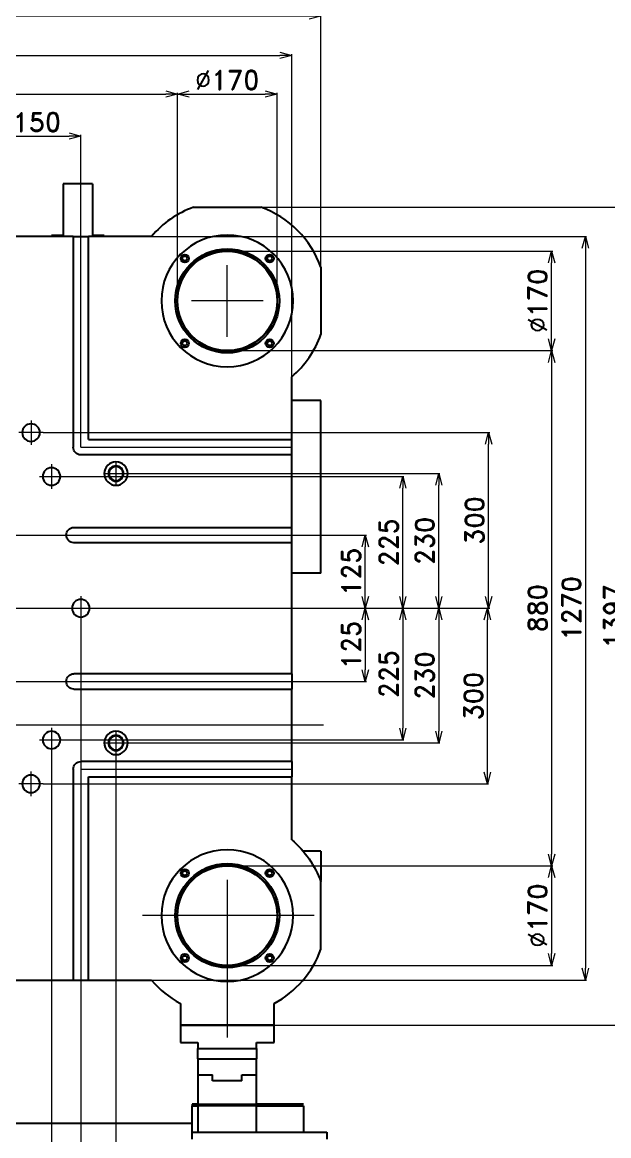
# Model space of a CAD drawing. Header units: millimetres. Extents: x 5879 to 7654, y 1659 to 2913.
# Drawn here: x 6177.6 to 6428, y 2195.5 to 2671 of the extents above; entities that cross this region are included whole.
import ezdxf
from ezdxf.lldxf.tags import DXFTag

# ---------------------------------------------------------------- set-up
doc = ezdxf.new("R2010")
doc.units = ezdxf.units.MM
doc.header["$MEASUREMENT"] = 0
doc.layers.add('cen', color=1, linetype='CENTER')
doc.layers.add('dim', color=3, linetype='Continuous')
doc.styles.add('mds', font='romand.shx', dxfattribs={"bigfont": 'chineset.shx'})
tags = doc.linetypes.add('CENTER', pattern=[2, 1.25, -0.25, 0.25, -0.25]).pattern_tags.tags
tags[10:11] = [DXFTag(74, 4), DXFTag(75, 0), DXFTag(340, '0'), DXFTag(46, 0.0), DXFTag(50, 0.0), DXFTag(44, 0.0), DXFTag(45, 0.0)]
tags[8:9] = [DXFTag(74, 4), DXFTag(75, 0), DXFTag(340, '0'), DXFTag(46, 0.0), DXFTag(50, 0.0), DXFTag(44, 0.0), DXFTag(45, 0.0)]
tags[6:7] = [DXFTag(74, 4), DXFTag(75, 0), DXFTag(340, '0'), DXFTag(46, 0.0), DXFTag(50, 0.0), DXFTag(44, 0.0), DXFTag(45, 0.0)]
tags[4:5] = [DXFTag(74, 4), DXFTag(75, 0), DXFTag(340, '0'), DXFTag(46, 0.0), DXFTag(50, 0.0), DXFTag(44, 0.0), DXFTag(45, 0.0)]
doc.dimstyles.new('MDS4-0000', dxfattribs={"dimtxt": 8, "dimasz": 5, "dimexe": 0.5, "dimexo": 0, "dimgap": 2, "dimtad": 1, "dimdec": 1, "dimlfac": 4, "dimzin": 9, "dimdsep": 46, "dimtxsty": 'mds', "dimblk": 'OPEN30', "dimcen": 0, "dimclrd": 3, "dimclre": 3, "dimclrt": 3, "dimazin": 2, "dimtfac": 0.75, "dimtdec": 1, "dimtmove": 0, "dimatfit": 3, "dimldrblk": 'OPEN30', "dimfxl": 1, "dimtolj": 1, "dimtzin": 0, "dimlwd": 9, "dimlwe": 9, "dimarcsym": 0})

# ---------------------------------------------------------------- blocks, each defined once
blk = doc.blocks.new('_Open30')
at = {"color": 0, "linetype": 'ByBlock', "lineweight": -2}
for p, q in [((-1, 0.268), (0, 0)), ((0, 0), (-1, -0.268)), ((0, 0), (-1, 0))]:
    blk.add_line(p, q, dxfattribs=at)
blk = doc.blocks.new('*D40')
at = {"layer": 'Defpoints', "color": 0}
for p in [(6279.47, 2592.01), (6285.11, 2242.76), (6435.89, 2242.76)]:
    blk.add_point(p, dxfattribs=at)
at = {"layer": 'dim', "color": 3, "lineweight": 9}
for p, q in [((6279.47, 2592.01), (6436.39, 2592.01)), ((6435.89, 2587.01), (6435.89, 2247.76)), ((6285.11, 2242.76), (6436.39, 2242.76))]:
    blk.add_line(p, q, dxfattribs=at)
at = {"layer": 'dim', "color": 3, "lineweight": 9, "xscale": 5, "yscale": 5, "zscale": 5}
for p, rotation in [((6435.89, 2592.01), 90), ((6435.89, 2242.76), 270)]:
    blk.add_blockref('_Open30', p, dxfattribs=dict(at, rotation=rotation))
at = {"layer": 'dim', "color": 3, "insert": (6429.89, 2417.39), "char_height": 8, "attachment_point": 5, "rotation": 90, "style": 'mds'}
blk.add_mtext('\\A1;1397', dxfattribs=at)
blk = doc.blocks.new('*D39')
at = {"layer": 'Defpoints', "color": 0}
for p in [(6232.71, 2579.51), (6232.71, 2262.01), (6418.02, 2262.01)]:
    blk.add_point(p, dxfattribs=at)
at = {"layer": 'dim', "color": 3, "lineweight": 9}
for p, q in [((6232.71, 2579.51), (6418.52, 2579.51)), ((6418.02, 2574.51), (6418.02, 2267.01)), ((6232.71, 2262.01), (6418.52, 2262.01))]:
    blk.add_line(p, q, dxfattribs=at)
at = {"layer": 'dim', "color": 3, "lineweight": 9, "xscale": 5, "yscale": 5, "zscale": 5}
for p, rotation in [((6418.02, 2579.51), 90), ((6418.02, 2262.01), 270)]:
    blk.add_blockref('_Open30', p, dxfattribs=dict(at, rotation=rotation))
at = {"layer": 'dim', "color": 3, "insert": (6412.02, 2420.76), "char_height": 8, "attachment_point": 5, "rotation": 90, "style": 'mds'}
blk.add_mtext('\\A1;1270', dxfattribs=at)
blk = doc.blocks.new('*D38')
at = {"layer": 'Defpoints', "color": 0}
for p in [(6265.11, 2310.76), (6265.11, 2268.26), (6403.58, 2268.26)]:
    blk.add_point(p, dxfattribs=at)
at = {"layer": 'dim', "color": 3, "lineweight": 9}
for p, q in [((6265.11, 2310.76), (6404.08, 2310.76)), ((6403.58, 2305.76), (6403.58, 2273.26)), ((6265.11, 2268.26), (6404.08, 2268.26))]:
    blk.add_line(p, q, dxfattribs=at)
at = {"layer": 'dim', "color": 3, "lineweight": 9, "xscale": 5, "yscale": 5, "zscale": 5}
for p, rotation in [((6403.58, 2310.76), 90), ((6403.58, 2268.26), 270)]:
    blk.add_blockref('_Open30', p, dxfattribs=dict(at, rotation=rotation))
at = {"layer": 'dim', "color": 3, "insert": (6397.58, 2289.51), "char_height": 8, "attachment_point": 5, "rotation": 90, "style": 'mds'}
blk.add_mtext('\\A1;%%c170', dxfattribs=at)
blk = doc.blocks.new('*D37')
at = {"layer": 'Defpoints', "color": 0}
for p in [(6265.11, 2573.26), (6403.58, 2573.26), (6265.11, 2530.76)]:
    blk.add_point(p, dxfattribs=at)
at = {"layer": 'dim', "color": 3, "lineweight": 9}
for p, q in [((6265.11, 2573.26), (6404.08, 2573.26)), ((6403.58, 2535.76), (6403.58, 2568.26)), ((6265.11, 2530.76), (6404.08, 2530.76))]:
    blk.add_line(p, q, dxfattribs=at)
at = {"layer": 'dim', "color": 3, "lineweight": 9, "xscale": 5, "yscale": 5, "zscale": 5}
for p, rotation in [((6403.58, 2573.26), 90), ((6403.58, 2530.76), 270)]:
    blk.add_blockref('_Open30', p, dxfattribs=dict(at, rotation=rotation))
at = {"layer": 'dim', "color": 3, "insert": (6397.58, 2552.01), "char_height": 8, "attachment_point": 5, "rotation": 90, "style": 'mds'}
blk.add_mtext('\\A1;%%c170', dxfattribs=at)
blk = doc.blocks.new('*D36')
at = {"layer": 'Defpoints', "color": 0}
for p in [(6265.11, 2530.76), (6265.11, 2310.76), (6403.58, 2310.76)]:
    blk.add_point(p, dxfattribs=at)
at = {"layer": 'dim', "color": 3, "lineweight": 9}
for p, q in [((6265.11, 2530.76), (6404.08, 2530.76)), ((6403.58, 2525.76), (6403.58, 2315.76)), ((6265.11, 2310.76), (6404.08, 2310.76))]:
    blk.add_line(p, q, dxfattribs=at)
at = {"layer": 'dim', "color": 3, "lineweight": 9, "xscale": 5, "yscale": 5, "zscale": 5}
for p, rotation in [((6403.58, 2530.76), 90), ((6403.58, 2310.76), 270)]:
    blk.add_blockref('_Open30', p, dxfattribs=dict(at, rotation=rotation))
at = {"layer": 'dim', "color": 3, "insert": (6397.58, 2420.76), "char_height": 8, "attachment_point": 5, "rotation": 90, "style": 'mds'}
blk.add_mtext('\\A1;880', dxfattribs=at)
blk = doc.blocks.new('*D33')
at = {"layer": 'Defpoints', "color": 0}
for p in [(6190.11, 2359.3), (6133.86, 2248.49), (6190.11, 2188.02)]:
    blk.add_point(p, dxfattribs=at)
at = {"layer": 'dim', "color": 3, "lineweight": 9}
for p, q in [((6190.11, 2359.3), (6190.11, 2187.52)), ((6133.86, 2248.49), (6133.86, 2187.52)), ((6138.86, 2188.02), (6185.11, 2188.02))]:
    blk.add_line(p, q, dxfattribs=at)
at = {"layer": 'dim', "color": 3, "lineweight": 9, "xscale": 5, "yscale": 5, "zscale": 5, "rotation": 180}
blk.add_blockref('_Open30', (6133.86, 2188.02), dxfattribs=at)
at = {"layer": 'dim', "color": 3, "lineweight": 9, "xscale": 5, "yscale": 5, "zscale": 5}
blk.add_blockref('_Open30', (6190.11, 2188.02), dxfattribs=at)
at = {"layer": 'dim', "color": 3, "insert": (6161.99, 2194.02), "char_height": 8, "attachment_point": 5, "style": 'mds'}
blk.add_mtext('\\A1;225', dxfattribs=at)
blk = doc.blocks.new('*D34')
at = {"layer": 'Defpoints', "color": 0}
for p in [(6202.61, 2415.55), (6133.86, 2248.49), (6133.86, 2172.44)]:
    blk.add_point(p, dxfattribs=at)
at = {"layer": 'dim', "color": 3, "lineweight": 9}
for p, q in [((6202.61, 2415.55), (6202.61, 2171.94)), ((6133.86, 2248.49), (6133.86, 2171.94)), ((6197.61, 2172.44), (6138.86, 2172.44))]:
    blk.add_line(p, q, dxfattribs=at)
at = {"layer": 'dim', "color": 3, "lineweight": 9, "xscale": 5, "yscale": 5, "zscale": 5, "rotation": 180}
blk.add_blockref('_Open30', (6133.86, 2172.44), dxfattribs=at)
at = {"layer": 'dim', "color": 3, "lineweight": 9, "xscale": 5, "yscale": 5, "zscale": 5}
blk.add_blockref('_Open30', (6202.61, 2172.44), dxfattribs=at)
at = {"layer": 'dim', "color": 3, "insert": (6168.24, 2178.44), "char_height": 8, "attachment_point": 5, "style": 'mds'}
blk.add_mtext('\\A1;275', dxfattribs=at)
blk = doc.blocks.new('*D35')
at = {"layer": 'Defpoints', "color": 0}
for p in [(6217.61, 2358.05), (6133.86, 2248.49), (6133.86, 2155.16)]:
    blk.add_point(p, dxfattribs=at)
at = {"layer": 'dim', "color": 3, "lineweight": 9}
for p, q in [((6217.61, 2358.05), (6217.61, 2154.66)), ((6133.86, 2248.49), (6133.86, 2154.66)), ((6212.61, 2155.16), (6138.86, 2155.16))]:
    blk.add_line(p, q, dxfattribs=at)
at = {"layer": 'dim', "color": 3, "lineweight": 9, "xscale": 5, "yscale": 5, "zscale": 5, "rotation": 180}
blk.add_blockref('_Open30', (6133.86, 2155.16), dxfattribs=at)
at = {"layer": 'dim', "color": 3, "lineweight": 9, "xscale": 5, "yscale": 5, "zscale": 5}
blk.add_blockref('_Open30', (6217.61, 2155.16), dxfattribs=at)
at = {"layer": 'dim', "color": 3, "insert": (6175.74, 2161.16), "char_height": 8, "attachment_point": 5, "style": 'mds'}
blk.add_mtext('\\A1;335', dxfattribs=at)
blk = doc.blocks.new('*D22')
at = {"layer": 'Defpoints', "color": 0}
for p in [(6306.13, 2420.76), (6195.33, 2364.51), (6340.06, 2364.51)]:
    blk.add_point(p, dxfattribs=at)
at = {"layer": 'dim', "color": 3, "lineweight": 9}
for p, q in [((6306.13, 2420.76), (6340.56, 2420.76)), ((6340.06, 2415.76), (6340.06, 2369.51)), ((6195.33, 2364.51), (6340.56, 2364.51))]:
    blk.add_line(p, q, dxfattribs=at)
at = {"layer": 'dim', "color": 3, "lineweight": 9, "xscale": 5, "yscale": 5, "zscale": 5}
for p, rotation in [((6340.06, 2420.76), 90), ((6340.06, 2364.51), 270)]:
    blk.add_blockref('_Open30', p, dxfattribs=dict(at, rotation=rotation))
at = {"layer": 'dim', "color": 3, "insert": (6334.06, 2392.64), "char_height": 8, "attachment_point": 5, "rotation": 90, "style": 'mds'}
blk.add_mtext('\\A1;225', dxfattribs=at)
blk = doc.blocks.new('*D23')
at = {"layer": 'Defpoints', "color": 0}
for p in [(6306.13, 2420.76), (6222.83, 2363.26), (6355.42, 2363.26)]:
    blk.add_point(p, dxfattribs=at)
at = {"layer": 'dim', "color": 3, "lineweight": 9}
for p, q in [((6306.13, 2420.76), (6355.92, 2420.76)), ((6355.42, 2415.76), (6355.42, 2368.26)), ((6222.83, 2363.26), (6355.92, 2363.26))]:
    blk.add_line(p, q, dxfattribs=at)
at = {"layer": 'dim', "color": 3, "lineweight": 9, "xscale": 5, "yscale": 5, "zscale": 5}
for p, rotation in [((6355.42, 2420.76), 90), ((6355.42, 2363.26), 270)]:
    blk.add_blockref('_Open30', p, dxfattribs=dict(at, rotation=rotation))
at = {"layer": 'dim', "color": 3, "insert": (6349.42, 2392.01), "char_height": 8, "attachment_point": 5, "rotation": 90, "style": 'mds'}
blk.add_mtext('\\A1;230', dxfattribs=at)
blk = doc.blocks.new('*D21')
at = {"layer": 'Defpoints', "color": 0}
for p in [(6222.83, 2478.26), (6355.42, 2478.26), (6306.13, 2420.76)]:
    blk.add_point(p, dxfattribs=at)
at = {"layer": 'dim', "color": 3, "lineweight": 9}
for p, q in [((6222.83, 2478.26), (6355.92, 2478.26)), ((6355.42, 2425.76), (6355.42, 2473.26)), ((6306.13, 2420.76), (6355.92, 2420.76))]:
    blk.add_line(p, q, dxfattribs=at)
at = {"layer": 'dim', "color": 3, "lineweight": 9, "xscale": 5, "yscale": 5, "zscale": 5}
for p, rotation in [((6355.42, 2478.26), 90), ((6355.42, 2420.76), 270)]:
    blk.add_blockref('_Open30', p, dxfattribs=dict(at, rotation=rotation))
at = {"layer": 'dim', "color": 3, "insert": (6349.42, 2449.51), "char_height": 8, "attachment_point": 5, "rotation": 90, "style": 'mds'}
blk.add_mtext('\\A1;230', dxfattribs=at)
blk = doc.blocks.new('*D20')
at = {"layer": 'Defpoints', "color": 0}
for p in [(6195.33, 2477.01), (6340.06, 2477.01), (6306.13, 2420.76)]:
    blk.add_point(p, dxfattribs=at)
at = {"layer": 'dim', "color": 3, "lineweight": 9}
for p, q in [((6195.33, 2477.01), (6340.56, 2477.01)), ((6340.06, 2425.76), (6340.06, 2472.01)), ((6306.13, 2420.76), (6340.56, 2420.76))]:
    blk.add_line(p, q, dxfattribs=at)
at = {"layer": 'dim', "color": 3, "lineweight": 9, "xscale": 5, "yscale": 5, "zscale": 5}
for p, rotation in [((6340.06, 2477.01), 90), ((6340.06, 2420.76), 270)]:
    blk.add_blockref('_Open30', p, dxfattribs=dict(at, rotation=rotation))
at = {"layer": 'dim', "color": 3, "insert": (6334.06, 2448.89), "char_height": 8, "attachment_point": 5, "rotation": 90, "style": 'mds'}
blk.add_mtext('\\A1;225', dxfattribs=at)
blk = doc.blocks.new('*D19')
at = {"layer": 'Defpoints', "color": 0}
for p in [(6306.13, 2420.76), (6139.08, 2389.51), (6324, 2389.51)]:
    blk.add_point(p, dxfattribs=at)
at = {"layer": 'dim', "color": 3, "lineweight": 9}
for p, q in [((6306.13, 2420.76), (6324.5, 2420.76)), ((6324, 2415.76), (6324, 2394.51)), ((6139.08, 2389.51), (6324.5, 2389.51))]:
    blk.add_line(p, q, dxfattribs=at)
at = {"layer": 'dim', "color": 3, "lineweight": 9, "xscale": 5, "yscale": 5, "zscale": 5}
for p, rotation in [((6324, 2420.76), 90), ((6324, 2389.51), 270)]:
    blk.add_blockref('_Open30', p, dxfattribs=dict(at, rotation=rotation))
at = {"layer": 'dim', "color": 3, "insert": (6318, 2405.14), "char_height": 8, "attachment_point": 5, "rotation": 90, "style": 'mds'}
blk.add_mtext('\\A1;125', dxfattribs=at)
blk = doc.blocks.new('*D18')
at = {"layer": 'Defpoints', "color": 0}
for p in [(6139.08, 2452.01), (6324, 2452.01), (6306.13, 2420.76)]:
    blk.add_point(p, dxfattribs=at)
at = {"layer": 'dim', "color": 3, "lineweight": 9}
for p, q in [((6139.08, 2452.01), (6324.5, 2452.01)), ((6324, 2425.76), (6324, 2447.01)), ((6306.13, 2420.76), (6324.5, 2420.76))]:
    blk.add_line(p, q, dxfattribs=at)
at = {"layer": 'dim', "color": 3, "lineweight": 9, "xscale": 5, "yscale": 5, "zscale": 5}
for p, rotation in [((6324, 2452.01), 90), ((6324, 2420.76), 270)]:
    blk.add_blockref('_Open30', p, dxfattribs=dict(at, rotation=rotation))
at = {"layer": 'dim', "color": 3, "insert": (6318, 2436.39), "char_height": 8, "attachment_point": 5, "rotation": 90, "style": 'mds'}
blk.add_mtext('\\A1;125', dxfattribs=at)
blk = doc.blocks.new('*D13')
at = {"layer": 'Defpoints', "color": 0}
for p in [(5962.61, 2673.6), (5962.61, 2566.37), (6305.11, 2566.37)]:
    blk.add_point(p, dxfattribs=at)
at = {"layer": 'dim', "color": 3, "lineweight": 9}
for p, q in [((5962.61, 2566.37), (5962.61, 2674.1)), ((6300.11, 2673.6), (5967.61, 2673.6)), ((6305.11, 2566.37), (6305.11, 2674.1))]:
    blk.add_line(p, q, dxfattribs=at)
at = {"layer": 'dim', "color": 3, "lineweight": 9, "xscale": 5, "yscale": 5, "zscale": 5, "rotation": 180}
blk.add_blockref('_Open30', (5962.61, 2673.6), dxfattribs=at)
at = {"layer": 'dim', "color": 3, "lineweight": 9, "xscale": 5, "yscale": 5, "zscale": 5}
blk.add_blockref('_Open30', (6305.11, 2673.6), dxfattribs=at)
at = {"layer": 'dim', "color": 3, "insert": (6133.86, 2679.6), "char_height": 8, "attachment_point": 5, "style": 'mds'}
blk.add_mtext('\\A1;1370', dxfattribs=at)
blk = doc.blocks.new('*D12')
at = {"layer": 'Defpoints', "color": 0}
for p in [(6292.61, 2656.83), (5975.11, 2519.61), (6292.61, 2519.61)]:
    blk.add_point(p, dxfattribs=at)
at = {"layer": 'dim', "color": 3, "lineweight": 9}
for p, q in [((5975.11, 2519.61), (5975.11, 2657.33)), ((5980.11, 2656.83), (6287.61, 2656.83)), ((6292.61, 2519.61), (6292.61, 2657.33))]:
    blk.add_line(p, q, dxfattribs=at)
at = {"layer": 'dim', "color": 3, "lineweight": 9, "xscale": 5, "yscale": 5, "zscale": 5, "rotation": 180}
blk.add_blockref('_Open30', (5975.11, 2656.83), dxfattribs=at)
at = {"layer": 'dim', "color": 3, "lineweight": 9, "xscale": 5, "yscale": 5, "zscale": 5}
blk.add_blockref('_Open30', (6292.61, 2656.83), dxfattribs=at)
at = {"layer": 'dim', "color": 3, "insert": (6133.86, 2662.83), "char_height": 8, "attachment_point": 5, "style": 'mds'}
blk.add_mtext('\\A1;1270', dxfattribs=at)
blk = doc.blocks.new('*D10')
at = {"layer": 'Defpoints', "color": 0}
for p in [(6286.36, 2640.32), (6243.86, 2552.01), (6286.36, 2552.01)]:
    blk.add_point(p, dxfattribs=at)
at = {"layer": 'dim', "color": 3, "lineweight": 9}
for p, q in [((6243.86, 2552.01), (6243.86, 2640.82)), ((6248.86, 2640.32), (6281.36, 2640.32)), ((6286.36, 2552.01), (6286.36, 2640.82))]:
    blk.add_line(p, q, dxfattribs=at)
at = {"layer": 'dim', "color": 3, "lineweight": 9, "xscale": 5, "yscale": 5, "zscale": 5, "rotation": 180}
blk.add_blockref('_Open30', (6243.86, 2640.32), dxfattribs=at)
at = {"layer": 'dim', "color": 3, "lineweight": 9, "xscale": 5, "yscale": 5, "zscale": 5}
blk.add_blockref('_Open30', (6286.36, 2640.32), dxfattribs=at)
at = {"layer": 'dim', "color": 3, "insert": (6265.11, 2646.32), "char_height": 8, "attachment_point": 5, "style": 'mds'}
blk.add_mtext('\\A1;%%c170', dxfattribs=at)
blk = doc.blocks.new('*D9')
at = {"layer": 'Defpoints', "color": 0}
for p in [(6243.86, 2640.32), (6023.86, 2552.01), (6243.86, 2552.01)]:
    blk.add_point(p, dxfattribs=at)
at = {"layer": 'dim', "color": 3, "lineweight": 9}
for p, q in [((6023.86, 2552.01), (6023.86, 2640.82)), ((6028.86, 2640.32), (6238.86, 2640.32)), ((6243.86, 2552.01), (6243.86, 2640.82))]:
    blk.add_line(p, q, dxfattribs=at)
at = {"layer": 'dim', "color": 3, "lineweight": 9, "xscale": 5, "yscale": 5, "zscale": 5, "rotation": 180}
blk.add_blockref('_Open30', (6023.86, 2640.32), dxfattribs=at)
at = {"layer": 'dim', "color": 3, "lineweight": 9, "xscale": 5, "yscale": 5, "zscale": 5}
blk.add_blockref('_Open30', (6243.86, 2640.32), dxfattribs=at)
at = {"layer": 'dim', "color": 3, "insert": (6133.86, 2646.32), "char_height": 8, "attachment_point": 5, "style": 'mds'}
blk.add_mtext('\\A1;880', dxfattribs=at)
blk = doc.blocks.new('*D8')
at = {"layer": 'Defpoints', "color": 0}
for p in [(6202.61, 2622.37), (6165.11, 2579.51), (6202.61, 2579.51)]:
    blk.add_point(p, dxfattribs=at)
at = {"layer": 'dim', "color": 3, "lineweight": 9}
for p, q in [((6165.11, 2579.51), (6165.11, 2622.87)), ((6170.11, 2622.37), (6197.61, 2622.37)), ((6202.61, 2579.51), (6202.61, 2622.87))]:
    blk.add_line(p, q, dxfattribs=at)
at = {"layer": 'dim', "color": 3, "lineweight": 9, "xscale": 5, "yscale": 5, "zscale": 5, "rotation": 180}
blk.add_blockref('_Open30', (6165.11, 2622.37), dxfattribs=at)
at = {"layer": 'dim', "color": 3, "lineweight": 9, "xscale": 5, "yscale": 5, "zscale": 5}
blk.add_blockref('_Open30', (6202.61, 2622.37), dxfattribs=at)
at = {"layer": 'dim', "color": 3, "insert": (6183.86, 2628.37), "char_height": 8, "attachment_point": 5, "style": 'mds'}
blk.add_mtext('\\A1;150', dxfattribs=at)
blk = doc.blocks.new('*D156')
at = {"color": 3, "lineweight": 9}
for p, q in [((6306.13, 2420.76), (6376.69, 2420.76)), ((6376.19, 2350.76), (6376.19, 2415.76)), ((6186.58, 2345.76), (6376.69, 2345.76))]:
    blk.add_line(p, q, dxfattribs=at)
at = {"layer": 'Defpoints', "color": 0}
for p in [(6306.13, 2420.76), (6376.19, 2420.76), (6186.58, 2345.76)]:
    blk.add_point(p, dxfattribs=at)
at = {"color": 3, "lineweight": 9, "xscale": 5, "yscale": 5, "zscale": 5}
for p, rotation in [((6376.19, 2420.76), 90), ((6376.19, 2345.76), 270)]:
    blk.add_blockref('_Open30', p, dxfattribs=dict(at, rotation=rotation))
at = {"color": 3, "insert": (6370.19, 2383.26), "char_height": 8, "attachment_point": 5, "rotation": 90, "style": 'mds'}
blk.add_mtext('\\A1;300', dxfattribs=at)
blk = doc.blocks.new('*D157')
at = {"color": 3, "lineweight": 9}
for p, q in [((6186.58, 2495.76), (6377.19, 2495.76)), ((6376.69, 2425.76), (6376.69, 2490.76)), ((6306.13, 2420.76), (6377.19, 2420.76))]:
    blk.add_line(p, q, dxfattribs=at)
at = {"layer": 'Defpoints', "color": 0}
for p in [(6186.58, 2495.76), (6376.69, 2495.76), (6306.13, 2420.76)]:
    blk.add_point(p, dxfattribs=at)
at = {"color": 3, "lineweight": 9, "xscale": 5, "yscale": 5, "zscale": 5}
for p, rotation in [((6376.69, 2495.76), 90), ((6376.69, 2420.76), 270)]:
    blk.add_blockref('_Open30', p, dxfattribs=dict(at, rotation=rotation))
at = {"color": 3, "insert": (6370.69, 2458.26), "char_height": 8, "attachment_point": 5, "rotation": 90, "style": 'mds'}
blk.add_mtext('\\A1;300', dxfattribs=at)

msp = doc.modelspace()

# ---------------------------------------------------------------- linework, layer by layer
for p, q in [((6207.613, 2602.013), (6195.113, 2602.013)), ((6195.113, 2602.013), (6195.113, 2579.513)), ((6207.613, 2602.013), (6207.613, 2579.513)), ((6250.751, 2592.013), (6279.474, 2592.013)), ((6199.363, 2579.513), (6168.363, 2579.513)), ((6190.113, 2579.514), (6190.113, 2579.992)), ((6195.113, 2579.992), (6190.113, 2579.992)), ((6191.363, 2579.513), (6191.363, 2579.976)), ((6195.113, 2579.976), (6191.363, 2579.976)), ((6199.363, 2579.513), (6199.363, 2489.513)), ((6199.363, 2579.513), (6205.863, 2579.513)), ((6232.709, 2579.513), (6205.863, 2579.513)), ((6205.863, 2492.763), (6205.863, 2579.513)), ((6212.613, 2579.992), (6207.612, 2579.992)), ((6212.613, 2579.976), (6207.613, 2579.976)), ((6212.613, 2579.992), (6212.613, 2579.976)), ((6212.613, 2579.976), (6212.613, 2579.513)), ((6305.113, 2566.375), (6305.113, 2537.652)), ((6292.613, 2492.763), (6292.613, 2519.61)), ((6305.113, 2509.513), (6292.613, 2509.513)), ((6305.113, 2435.763), (6305.113, 2509.513)), ((6205.863, 2492.763), (6292.613, 2492.763)), ((6292.613, 2486.264), (6292.613, 2492.763)), ((6292.613, 2486.263), (6202.613, 2486.263)), ((6292.613, 2455.263), (6292.613, 2486.263)), ((6199.613, 2455.263), (6292.613, 2455.263)), ((6292.613, 2448.764), (6292.613, 2455.263)), ((6292.613, 2448.763), (6199.613, 2448.763)), ((6292.613, 2392.763), (6292.613, 2448.763)), ((6305.113, 2435.763), (6292.613, 2435.763)), ((6292.613, 2392.763), (6199.613, 2392.763)), ((6292.613, 2392.763), (6292.613, 2386.264)), ((6199.613, 2386.263), (6292.613, 2386.263)), ((6292.613, 2355.263), (6292.613, 2386.263)), ((6292.613, 2355.263), (6202.613, 2355.263)), ((6292.613, 2355.263), (6292.613, 2348.764)), ((6199.363, 2352.013), (6199.363, 2262.013)), ((6205.863, 2348.763), (6292.613, 2348.763)), ((6205.863, 2262.013), (6205.863, 2348.763)), ((6292.613, 2321.917), (6292.613, 2348.763)), ((6305.113, 2317.013), (6297.565, 2317.013)), ((6305.113, 2317.013), (6305.113, 2304.513)), ((6304.878, 2304.513), (6305.113, 2304.513)), ((6305.113, 2275.152), (6305.113, 2303.875)), ((6168.363, 2262.013), (6199.363, 2262.013)), ((6199.363, 2262.013), (6205.863, 2262.013)), ((6205.863, 2262.013), (6232.709, 2262.013)), ((6245.113, 2252.013), (6245.113, 2242.763)), ((6285.113, 2242.763), (6285.113, 2252.013)), ((6245.113, 2242.763), (6285.113, 2242.763)), ((6245.113, 2242.763), (6245.113, 2235.263)), ((6285.113, 2242.763), (6245.113, 2242.763)), ((6285.113, 2235.263), (6285.113, 2242.763)), ((6245.113, 2235.263), (6252.613, 2235.263)), ((6252.613, 2235.263), (6252.613, 2232.763)), ((6277.613, 2235.263), (6285.113, 2235.263)), ((6277.613, 2232.763), (6277.613, 2235.263)), ((6252.613, 2232.763), (6277.613, 2232.763)), ((6252.613, 2228.355), (6252.613, 2232.763)), ((6277.613, 2232.763), (6277.613, 2228.355)), ((6252.613, 2228.355), (6277.613, 2228.355)), ((6252.613, 2228.355), (6252.613, 2221.513)), ((6277.613, 2221.513), (6277.613, 2228.355)), ((6252.613, 2221.513), (6258.863, 2221.513)), ((6252.613, 2221.513), (6252.613, 2209.013)), ((6252.613, 2221.513), (6258.863, 2221.513)), ((6258.863, 2219.013), (6258.863, 2221.513)), ((6258.863, 2219.013), (6258.863, 2221.513)), ((6271.363, 2221.513), (6277.613, 2221.513)), ((6271.363, 2219.013), (6271.363, 2221.513)), ((6271.363, 2221.513), (6277.613, 2221.513)), ((6271.363, 2219.013), (6271.363, 2221.513)), ((6277.613, 2209.013), (6277.613, 2221.513)), ((6271.363, 2219.013), (6258.863, 2219.013)), ((6271.363, 2219.013), (6258.863, 2219.013)), ((6252.613, 2209.013), (6250.113, 2209.013)), ((6250.113, 2209.013), (6250.113, 2208.263)), ((6250.113, 2200.764), (6250.113, 2208.263)), ((6250.113, 2208.263), (6252.613, 2208.263)), ((6252.613, 2208.763), (6252.613, 2209.014)), ((6252.613, 2209.013), (6277.613, 2209.013)), ((6252.613, 2208.763), (6277.613, 2208.763)), ((6252.613, 2208.263), (6252.613, 2197.013)), ((6277.613, 2208.263), (6252.613, 2208.263)), ((6297.613, 2209.013), (6277.612, 2209.013)), ((6277.612, 2208.263), (6297.613, 2208.263)), ((6277.613, 2208.763), (6277.613, 2209.014)), ((6277.613, 2197.013), (6277.613, 2208.263)), ((6297.613, 2208.263), (6297.613, 2197.013)), ((6250.113, 2200.763), (6017.613, 2200.763)), ((6250.113, 2197.014), (6250.113, 2200.763)), ((6250.113, 2197.013), (6307.613, 2197.013)), ((6250.113, 2194.013), (6250.113, 2197.013)), ((6252.613, 2197.013), (6277.613, 2197.013)), ((6307.613, 2197.013), (6307.613, 2194.013))]:
    msp.add_line(p, q)
at = {"extrusion": (0, 0, -1)}
for centre, radius in [((-6265.113, 2552.013), 28.125), ((-6265.113, 2552.013), 21.5), ((-6181.363, 2495.763), 3.75), ((-6217.613, 2478.263), 5), ((-6190.113, 2477.013), 3.75), ((-6217.613, 2478.263), 3.25), ((-6217.613, 2478.263), 3), ((-6202.613, 2420.763), 3.75), ((-6190.113, 2364.513), 3.75), ((-6217.613, 2363.263), 5), ((-6217.613, 2363.263), 3.25), ((-6217.613, 2363.263), 3), ((-6181.363, 2345.763), 3.75), ((-6265.113, 2289.513), 28.125), ((-6265.113, 2289.513), 21.5)]:
    msp.add_circle(centre, radius, dxfattribs=at)
for centre, radius in [((6265.113, 2552.013), 22.25), ((6265.113, 2552.013), 21.25), ((6246.993, 2570.133), 1.75), ((6246.993, 2570.133), 1), ((6283.232, 2570.133), 1.75), ((6283.232, 2570.133), 1), ((6246.993, 2533.894), 1.75), ((6246.993, 2533.894), 1), ((6283.232, 2533.894), 1.75), ((6283.232, 2533.894), 1), ((6265.113, 2289.513), 22.25), ((6265.113, 2289.513), 21.25), ((6246.993, 2307.633), 1.75), ((6246.993, 2307.633), 1), ((6283.232, 2307.633), 1.75), ((6283.232, 2307.633), 1), ((6246.993, 2271.394), 1.75), ((6283.232, 2271.394), 1.75), ((6246.993, 2271.394), 1), ((6283.232, 2271.394), 1)]:
    msp.add_circle(centre, radius)
for centre, start, end in [((6265.113, 2552.013), 109.74992, 139.67978), ((6265.113, 2552.013), 19.74992, 70.25008), ((6265.113, 2552.013), 310.32022, 340.25008), ((6265.113, 2289.513), 298.07249, 340.25008), ((6265.113, 2289.513), 220.32022, 241.92751)]:
    msp.add_arc(centre, 42.5, start, end)
for centre, radius, start, end in [((-6202.613, 2489.513), 3.25, 270, 0), ((-6199.613, 2452.013), 3.25, 270, 90), ((-6199.613, 2389.513), 3.25, 270, 90), ((-6202.613, 2352.013), 3.25, 0, 90), ((-6265.113, 2289.513), 42.5, 130.32022, 160.25008)]:
    msp.add_arc(centre, radius, start, end, dxfattribs=at)
at = {"layer": 'cen', "lineweight": 9, "ltscale": 20}
for p, q in [((6202.613, 2489.513), (6202.613, 2579.513)), ((6265.113, 2536.701), (6265.113, 2567.326)), ((6280.425, 2552.013), (6249.8, 2552.013)), ((6181.363, 2500.979), (6181.363, 2490.548)), ((6186.578, 2495.763), (6176.148, 2495.763)), ((6202.613, 2489.513), (6292.613, 2489.513)), ((6190.113, 2482.229), (6190.113, 2471.798)), ((6217.613, 2483.479), (6217.613, 2473.048)), ((6212.398, 2478.263), (6222.828, 2478.263)), ((6184.898, 2477.013), (6195.328, 2477.013)), ((6199.613, 2452.013), (6292.613, 2452.013)), ((6202.613, 2425.979), (6202.613, 2415.548)), ((6197.398, 2420.763), (6207.828, 2420.763)), ((6199.613, 2389.513), (6292.613, 2389.513)), ((6190.113, 2369.729), (6190.113, 2359.298)), ((6217.613, 2368.479), (6217.613, 2358.048)), ((6184.898, 2364.513), (6195.328, 2364.513)), ((6212.398, 2363.263), (6222.828, 2363.263)), ((6181.363, 2340.548), (6181.363, 2350.979)), ((6202.613, 2352.013), (6292.613, 2352.013)), ((6202.613, 2352.013), (6202.613, 2262.013)), ((6186.578, 2345.763), (6176.148, 2345.763)), ((6265.113, 2304.826), (6265.113, 2237.417)), ((6302.253, 2289.513), (6228.957, 2289.513))]:
    msp.add_line(p, q, dxfattribs=at)
at = {"layer": 'cen', "lineweight": 9, "ltscale": 25}
for p, q in [((5961.593, 2420.763), (6306.132, 2420.763)), ((6306.132, 2370.763), (5962.802, 2370.763))]:
    msp.add_line(p, q, dxfattribs=at)

# ---------------------------------------------------------------- dimensions: what is measured, and where the dimension line sits
for base, p1, p2, picture, middle in [((6376.689, 2495.763), (6306.132, 2420.763), (6186.578, 2495.763), '*D157', (6370.689, 2458.263)), ((6376.189, 2420.763), (6186.578, 2345.763), (6306.132, 2420.763), '*D156', (6370.189, 2383.263))]:
    dim = msp.add_linear_dim(base=base, p1=p1, p2=p2, angle=90, dimstyle='MDS4-0000')
    dim.commit()
    dim.dimension.update_dxf_attribs({"geometry": picture, "text_midpoint": middle})
at = {"layer": 'dim'}
for base, p1, p2, picture, middle in [((5962.613, 2673.599), (6305.113, 2566.375), (5962.613, 2566.375), '*D13', (6133.863, 2679.599)), ((6292.613, 2656.834), (5975.113, 2519.61), (6292.613, 2519.61), '*D12', (6133.863, 2662.834)), ((6243.863, 2640.321), (6023.863, 2552.013), (6243.863, 2552.013), '*D9', (6133.863, 2646.321))]:
    dim = msp.add_linear_dim(base=base, p1=p1, p2=p2, dimstyle='MDS4-0000', dxfattribs=at)
    dim.commit()
    dim.dimension.update_dxf_attribs({"geometry": picture, "text_midpoint": middle})
dim = msp.add_linear_dim(base=(6286.363, 2640.321), p1=(6243.863, 2552.013), p2=(6286.363, 2552.013), text='%%c<>', dimstyle='MDS4-0000', dxfattribs=at)
dim.commit()
dim.dimension.update_dxf_attribs({"geometry": '*D10', "text_midpoint": (6265.113, 2646.321)})
for base, p1, p2, angle, picture, middle in [((6202.613, 2622.374), (6165.113, 2579.513), (6202.613, 2579.513), 180, '*D8', (6183.863, 2628.374)), ((6435.894, 2242.763), (6279.474, 2592.013), (6285.113, 2242.763), 90, '*D40', (6429.894, 2417.388)), ((6418.018, 2262.013), (6232.709, 2579.513), (6232.709, 2262.013), 90, '*D39', (6412.018, 2420.763)), ((6403.578, 2310.763), (6265.113, 2530.763), (6265.113, 2310.763), 90, '*D36', (6397.578, 2420.763)), ((6355.42, 2478.263), (6306.132, 2420.763), (6222.828, 2478.263), 90, '*D21', (6349.42, 2449.513)), ((6340.059, 2477.013), (6306.132, 2420.763), (6195.328, 2477.013), 90, '*D20', (6334.059, 2448.888)), ((6323.997, 2452.013), (6306.132, 2420.763), (6139.078, 2452.013), 90, '*D18', (6317.997, 2436.388)), ((6323.997, 2389.513), (6306.132, 2420.763), (6139.078, 2389.513), 270, '*D19', (6317.997, 2405.138)), ((6340.059, 2364.513), (6306.132, 2420.763), (6195.328, 2364.513), 270, '*D22', (6334.059, 2392.638)), ((6355.42, 2363.263), (6306.132, 2420.763), (6222.828, 2363.263), 270, '*D23', (6349.42, 2392.013)), ((6133.863, 2172.442), (6202.613, 2415.548), (6133.863, 2248.494), 180, '*D34', (6168.238, 2178.442)), ((6190.113, 2188.021), (6133.863, 2248.494), (6190.113, 2359.298), 180, '*D33', (6161.988, 2194.021)), ((6133.863, 2155.16), (6217.613, 2358.048), (6133.863, 2248.494), 180, '*D35', (6175.738, 2161.16))]:
    dim = msp.add_linear_dim(base=base, p1=p1, p2=p2, angle=angle, dimstyle='MDS4-0000', dxfattribs=at)
    dim.commit()
    dim.dimension.update_dxf_attribs({"geometry": picture, "text_midpoint": middle})
for base, p1, p2, angle, picture, middle in [((6403.578, 2573.263), (6265.113, 2530.763), (6265.113, 2573.263), 90, '*D37', (6397.578, 2552.013)), ((6403.578, 2268.263), (6265.113, 2310.763), (6265.113, 2268.263), 270, '*D38', (6397.578, 2289.513))]:
    dim = msp.add_linear_dim(base=base, p1=p1, p2=p2, angle=angle, text='%%c<>', dimstyle='MDS4-0000', dxfattribs=at)
    dim.commit()
    dim.dimension.update_dxf_attribs({"geometry": picture, "text_midpoint": middle})

doc.saveas('drawing.dxf')
